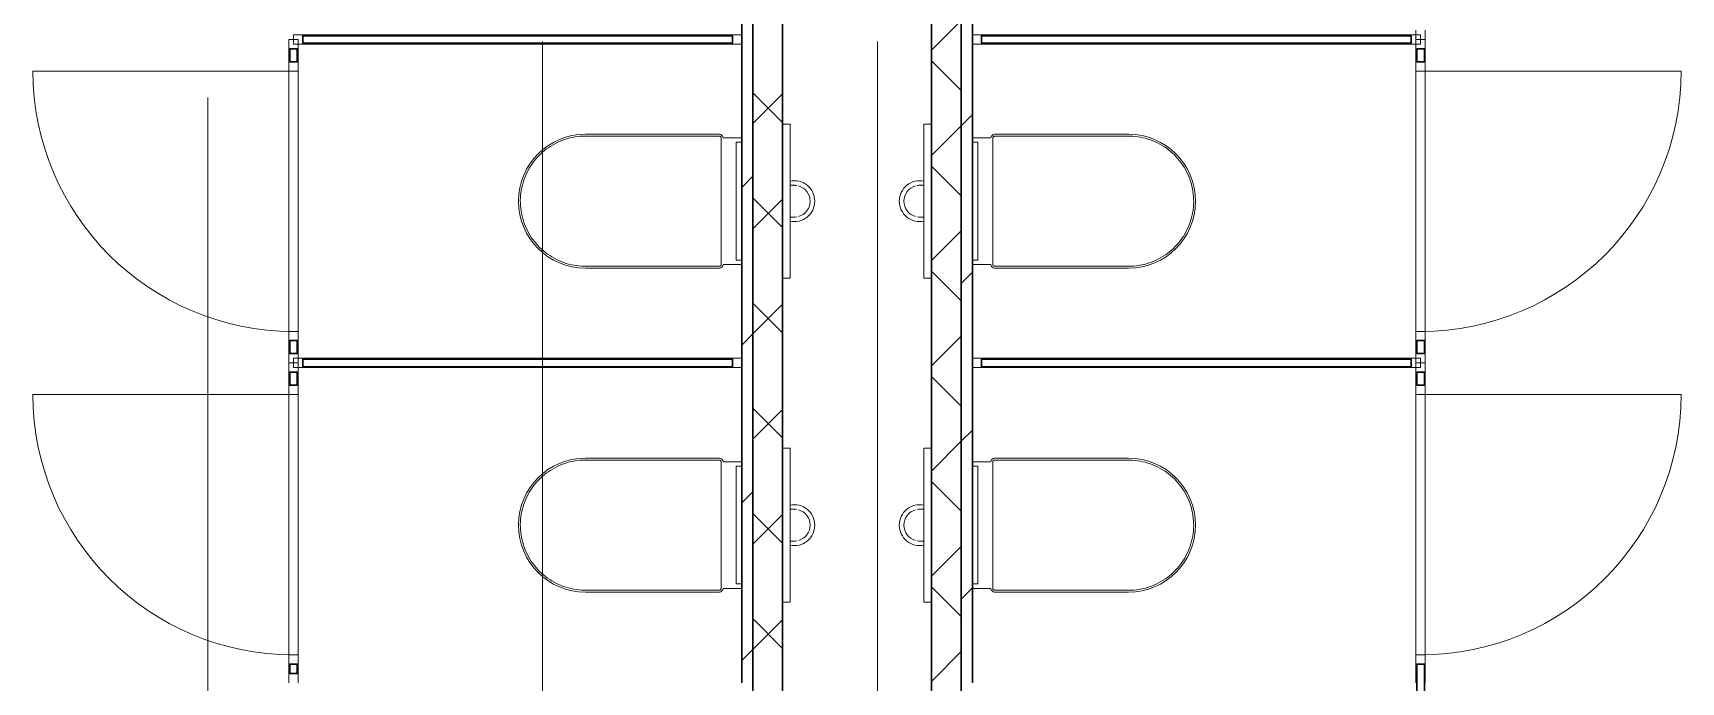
# Model space of a CAD drawing. Header units: millimetres. Extents: x -586848 to 520591, y -385801 to 675781.
# Drawn here: x 148203 to 152633, y 624848 to 626594 of the extents above; entities that cross this region are included whole.
import ezdxf

# ---------------------------------------------------------------- set-up
doc = ezdxf.new("R2010")
doc.units = ezdxf.units.MM
doc.linetypes.add('ADSK_Линия сетки', pattern=[25, 20, -2.5, 0, -2.5])
for name, color, linetype, lineweight in [('Витраж', 7, 'Continuous', 9), ('Двери', 252, 'Continuous', 9), ('Оси', 252, 'Continuous', 9), ('Сантехника', 252, 'Continuous', 9), ('Стены наружные', 7, 'Continuous', 18), ('Стены разрез', 7, 'Continuous', 30)]:
    doc.layers.add(name, color=color, linetype=linetype, lineweight=lineweight)

# ---------------------------------------------------------------- blocks, each defined once
blk = doc.blocks.new('2 этаж')
at = {"layer": 'Витраж', "color": 251, "lineweight": 18, "true_color": 0x636466}
for p, q in [((152723.5, -6109.3), (152723.5, -6134.3)), ((152748.5, -6134.3), (152748.5, -6109.3)), ((150911, -6121.8), (150886, -6121.8)), ((150886, -6121.8), (150886, -6146.8)), ((150886, -6146.8), (150911, -6146.8)), ((150911, -6146.8), (150911, -6121.8)), ((151556, -6121.8), (151531, -6121.8)), ((151531, -6121.8), (151531, -6146.8)), ((151531, -6146.8), (151556, -6146.8)), ((151556, -6146.8), (151556, -6121.8)), ((152723.5, -6134.3), (152748.5, -6134.3)), ((149718.5, -6979.3), (149693.5, -6979.3)), ((149693.5, -6979.3), (149693.5, -7004.3)), ((149718.5, -7004.3), (149718.5, -6979.3)), ((150911, -6991.8), (150886, -6991.8)), ((150886, -6991.8), (150886, -7016.8)), ((150911, -7016.8), (150911, -6991.8)), ((151556, -6991.8), (151531, -6991.8)), ((151531, -6991.8), (151531, -7016.8)), ((151556, -7016.8), (151556, -6991.8)), ((152748.5, -6979.3), (152723.5, -6979.3)), ((152723.5, -6979.3), (152723.5, -7004.3)), ((152748.5, -7004.3), (152748.5, -6979.3)), ((149693.5, -7004.3), (149718.5, -7004.3)), ((150886, -7016.8), (150911, -7016.8)), ((151531, -7016.8), (151556, -7016.8)), ((152723.5, -7004.3), (152748.5, -7004.3)), ((149718.5, -7839.3), (149693.5, -7839.3)), ((149693.5, -7839.3), (149693.5, -7864.3)), ((149718.5, -7864.3), (149718.5, -7839.3))]:
    blk.add_line(p, q, dxfattribs=at)
at = {"layer": 'Витраж', "color": 251, "lineweight": 18, "true_color": 0x636466, "extrusion": (0, 0, -1)}
for p, q in [((149718.5, -6134.3), (149693.5, -6134.3)), ((149693.5, -6134.3), (149693.5, -6159.3)), ((149731, -6121.8), (149706, -6121.8)), ((149706, -6121.8), (149706, -6146.8)), ((149706, -6146.8), (149731, -6146.8)), ((149718.5, -6159.3), (149718.5, -6134.3)), ((149731, -6146.8), (149731, -6121.8)), ((152736, -6121.8), (152711, -6121.8)), ((152711, -6121.8), (152711, -6146.8)), ((152711, -6146.8), (152736, -6146.8)), ((152748.5, -6134.3), (152723.5, -6134.3)), ((152723.5, -6134.3), (152723.5, -6159.3)), ((152736, -6146.8), (152736, -6121.8)), ((152748.5, -6159.3), (152748.5, -6134.3)), ((149693.5, -6159.3), (149718.5, -6159.3)), ((149718.5, -6194.3), (149693.5, -6194.3)), ((149693.5, -6194.3), (149693.5, -6219.3)), ((149718.5, -6219.3), (149718.5, -6194.3)), ((152723.5, -6159.3), (152748.5, -6159.3)), ((152748.5, -6194.3), (152723.5, -6194.3)), ((152723.5, -6194.3), (152723.5, -6219.3)), ((152748.5, -6219.3), (152748.5, -6194.3)), ((149693.5, -6219.3), (149718.5, -6219.3)), ((152723.5, -6219.3), (152748.5, -6219.3)), ((149718.5, -6919.3), (149693.5, -6919.3)), ((149693.5, -6919.3), (149693.5, -6944.3)), ((149693.5, -6944.3), (149718.5, -6944.3)), ((149718.5, -6944.3), (149718.5, -6919.3)), ((152748.5, -6919.3), (152723.5, -6919.3)), ((152723.5, -6919.3), (152723.5, -6944.3)), ((152723.5, -6944.3), (152748.5, -6944.3)), ((152748.5, -6944.3), (152748.5, -6919.3)), ((149731, -6991.8), (149706, -6991.8)), ((149706, -6991.8), (149706, -7016.8)), ((149731, -7016.8), (149731, -6991.8)), ((152736, -6991.8), (152711, -6991.8)), ((152711, -6991.8), (152711, -7016.8)), ((152736, -7016.8), (152736, -6991.8)), ((149718.5, -7004.3), (149693.5, -7004.3)), ((149693.5, -7004.3), (149693.5, -7029.3)), ((149693.5, -7029.3), (149718.5, -7029.3)), ((149706, -7016.8), (149731, -7016.8)), ((149718.5, -7029.3), (149718.5, -7004.3)), ((152711, -7016.8), (152736, -7016.8)), ((152748.5, -7004.3), (152723.5, -7004.3)), ((152723.5, -7004.3), (152723.5, -7029.3)), ((152723.5, -7029.3), (152748.5, -7029.3)), ((152748.5, -7029.3), (152748.5, -7004.3)), ((149718.5, -7064.3), (149693.5, -7064.3)), ((149693.5, -7064.3), (149693.5, -7089.3)), ((149718.5, -7089.3), (149718.5, -7064.3)), ((152748.5, -7064.3), (152723.5, -7064.3)), ((152723.5, -7064.3), (152723.5, -7089.3)), ((152748.5, -7089.3), (152748.5, -7064.3)), ((149693.5, -7089.3), (149718.5, -7089.3)), ((152723.5, -7089.3), (152748.5, -7089.3)), ((149718.5, -7789.3), (149693.5, -7789.3)), ((149693.5, -7789.3), (149693.5, -7814.3)), ((149718.5, -7814.3), (149718.5, -7789.3)), ((152748.5, -7789.3), (152723.5, -7789.3)), ((152723.5, -7789.3), (152723.5, -7814.3)), ((152748.5, -7814.3), (152748.5, -7789.3)), ((149693.5, -7814.3), (149718.5, -7814.3)), ((152723.5, -7814.3), (152748.5, -7814.3))]:
    blk.add_line(p, q, dxfattribs=at)
at = {"layer": 'Витраж', "color": 251, "true_color": 0x636466}
for p, q in [((149731, -6121.8), (150886, -6121.8)), ((149731, -6146.8), (150886, -6146.8)), ((152711, -6121.8), (151556, -6121.8)), ((152711, -6146.8), (151556, -6146.8)), ((149693.5, -6159.3), (149693.5, -6194.3)), ((149718.5, -6159.3), (149718.5, -6194.3)), ((152723.5, -6159.3), (152723.5, -6194.3)), ((152748.5, -6159.3), (152748.5, -6194.3)), ((149693.5, -6219.3), (149693.5, -6919.3)), ((149718.5, -6219.3), (149718.5, -6919.3)), ((152723.5, -6219.3), (152723.5, -6919.3)), ((152748.5, -6219.3), (152748.5, -6919.3)), ((149693.5, -6944.3), (149693.5, -6979.3)), ((149718.5, -6944.3), (149718.5, -6979.3)), ((152723.5, -6944.3), (152723.5, -6979.3)), ((152748.5, -6944.3), (152748.5, -6979.3)), ((149731, -6991.8), (150886, -6991.8)), ((152711, -6991.8), (151556, -6991.8)), ((149693.5, -7029.3), (149693.5, -7064.3)), ((149718.5, -7029.3), (149718.5, -7064.3)), ((149731, -7016.8), (150886, -7016.8)), ((152711, -7016.8), (151556, -7016.8)), ((152723.5, -7029.3), (152723.5, -7064.3)), ((152748.5, -7029.3), (152748.5, -7064.3)), ((149693.5, -7089.3), (149693.5, -7789.3)), ((149718.5, -7089.3), (149718.5, -7789.3)), ((152723.5, -7089.3), (152723.5, -7789.3)), ((152748.5, -7089.3), (152748.5, -7789.3)), ((149693.5, -7814.3), (149693.5, -7839.3)), ((149718.5, -7814.3), (149718.5, -7839.3)), ((152723.5, -7814.3), (152723.5, -7864.3)), ((152748.5, -7814.3), (152748.5, -7864.3))]:
    blk.add_line(p, q, dxfattribs=at)
at = {"layer": 'Двери', "color": 251, "true_color": 0x636466}
for p, q in [((149693.5, -6219.3), (149006, -6219.3)), ((152748.5, -6219.3), (153436, -6219.3)), ((149693.5, -7089.3), (149006, -7089.3)), ((152748.5, -7089.3), (153436, -7089.3))]:
    blk.add_line(p, q, dxfattribs=at)
for centre, start, end in [((149706, -6219.3), 180, 270), ((152736, -6219.3), 270, 0), ((149706, -7089.3), 180, 270), ((152736, -7089.3), 270, 0)]:
    blk.add_arc(centre, 700, start, end, dxfattribs=at)
at = {"layer": 'Оси', "color": 251, "linetype": 'ADSK_Линия сетки', "ltscale": 100, "true_color": 0x636466}
for p, q in [((149476, 33711.4), (149476, -32265.4)), ((150376, -1139.3), (150376, -30995.4)), ((151276, -1139.3), (151276, -30995.4))]:
    blk.add_line(p, q, dxfattribs=at)
at = {"layer": 'Сантехника', "color": 251, "lineweight": 9, "true_color": 0x636466}
for p, q in [((151041, -6362.5), (151021, -6362.5)), ((151041, -6387.5), (151041, -6362.5)), ((151421, -6362.5), (151401, -6362.5)), ((151401, -6362.5), (151401, -6387.5)), ((151041, -6387.5), (151041, -6751)), ((151401, -6751), (151401, -6387.5)), ((151021, -6776), (151041, -6776)), ((151041, -6776), (151041, -6751)), ((151401, -6751), (151401, -6776)), ((151401, -6776), (151421, -6776)), ((151041, -7233.8), (151021, -7233.8)), ((151041, -7258.8), (151041, -7233.8)), ((151041, -7258.8), (151041, -7622.3)), ((151421, -7233.8), (151401, -7233.8)), ((151401, -7233.8), (151401, -7258.8)), ((151401, -7622.3), (151401, -7258.8)), ((151021, -7647.3), (151041, -7647.3)), ((151041, -7647.3), (151041, -7622.3)), ((151401, -7622.3), (151401, -7647.3)), ((151401, -7647.3), (151421, -7647.3))]:
    blk.add_line(p, q, dxfattribs=at)
at = {"layer": 'Сантехника', "color": 251, "true_color": 0x636466}
for p, q in [((150851, -6389.3), (150491, -6389.3)), ((150851, -6394.3), (150491, -6394.3)), ((150856, -6739.3), (150856, -6399.3)), ((150911, -6399.3), (150861, -6399.3)), ((150896, -6727.5), (150896, -6411)), ((150896, -6411), (150911, -6411)), ((151581, -6399.3), (151531, -6399.3)), ((151531, -6411), (151546, -6411)), ((151546, -6411), (151546, -6727.5)), ((151586, -6399.3), (151586, -6739.3)), ((151951, -6389.3), (151591, -6389.3)), ((151951, -6394.3), (151591, -6394.3)), ((150911, -6727.5), (150896, -6727.5)), ((151546, -6727.5), (151531, -6727.5)), ((150491, -6744.3), (150851, -6744.3)), ((150491, -6749.3), (150851, -6749.3)), ((150861, -6739.3), (150911, -6739.3)), ((151531, -6739.3), (151581, -6739.3)), ((151591, -6744.3), (151951, -6744.3)), ((151591, -6749.3), (151951, -6749.3)), ((150851, -7260.5), (150491, -7260.5)), ((151951, -7260.5), (151591, -7260.5)), ((150851, -7265.5), (150491, -7265.5)), ((150856, -7610.5), (150856, -7270.5)), ((150911, -7270.5), (150861, -7270.5)), ((150896, -7598.7), (150896, -7282.3)), ((150896, -7282.3), (150911, -7282.3)), ((151581, -7270.5), (151531, -7270.5)), ((151531, -7282.3), (151546, -7282.3)), ((151546, -7282.3), (151546, -7598.7)), ((151586, -7270.5), (151586, -7610.5)), ((151951, -7265.5), (151591, -7265.5)), ((150491, -7615.5), (150851, -7615.5)), ((150861, -7610.5), (150911, -7610.5)), ((150911, -7598.7), (150896, -7598.7)), ((151546, -7598.7), (151531, -7598.7)), ((151531, -7610.5), (151581, -7610.5)), ((151591, -7615.5), (151951, -7615.5)), ((150491, -7620.5), (150851, -7620.5)), ((151591, -7620.5), (151951, -7620.5))]:
    blk.add_line(p, q, dxfattribs=at)
at = {"layer": 'Сантехника', "color": 251, "true_color": 0x636466, "flags": 128}
for points in [[(150491, -6394.3), (150484, -6394.4), (150477, -6394.8), (150470.1, -6395.5), (150463.1, -6396.5), (150456.2, -6397.7), (150449.4, -6399.3), (150442.6, -6401.1), (150436, -6403.1), (150429.4, -6405.5), (150422.9, -6408.1), (150416.5, -6410.9), (150410.2, -6414), (150404.1, -6417.4), (150398, -6421), (150392.2, -6424.8), (150386.5, -6428.9), (150381, -6433.2), (150375.6, -6437.7), (150370.4, -6442.4), (150365.5, -6447.3), (150360.7, -6452.4), (150356.1, -6457.8), (150351.8, -6463.2), (150347.6, -6468.9), (150343.7, -6474.7), (150340.1, -6480.7), (150336.7, -6486.8), (150333.5, -6493), (150330.6, -6499.4), (150327.9, -6505.8), (150325.5, -6512.4), (150323.4, -6519.1), (150321.5, -6525.8), (150319.9, -6532.6), (150318.6, -6539.5), (150317.5, -6546.4), (150316.7, -6553.4), (150316.2, -6560.4), (150316, -6567.4), (150316.1, -6574.4), (150316.4, -6581.4), (150317, -6588.3), (150318, -6595.3), (150319.1, -6602.2), (150320.6, -6609), (150322.3, -6615.8), (150324.3, -6622.5), (150326.6, -6629.1), (150329.1, -6635.7), (150331.9, -6642.1), (150334.9, -6648.4), (150338.2, -6654.6), (150341.7, -6660.6), (150345.5, -6666.5), (150349.5, -6672.2), (150353.8, -6677.8), (150358.2, -6683.2), (150362.9, -6688.4), (150367.7, -6693.5), (150372.8, -6698.3), (150378.1, -6702.9), (150383.5, -6707.3), (150389.1, -6711.5), (150394.9, -6715.5), (150400.8, -6719.2), (150406.9, -6722.7), (150413.1, -6725.9), (150419.4, -6728.9), (150425.8, -6731.7), (150432.4, -6734.1), (150439, -6736.4), (150445.7, -6738.3), (150452.5, -6740), (150459.4, -6741.4), (150466.3, -6742.5), (150473.3, -6743.4), (150480.2, -6743.9), (150487.2, -6744.2), (150491, -6744.3)], [(150856, -6399.3), (150856, -6399.1), (150856, -6398.9), (150856, -6398.7), (150855.9, -6398.5), (150855.9, -6398.3), (150855.9, -6398.1), (150855.8, -6397.9), (150855.8, -6397.7), (150855.7, -6397.5), (150855.6, -6397.3), (150855.5, -6397.1), (150855.4, -6396.9), (150855.3, -6396.8), (150855.2, -6396.6), (150855.1, -6396.4), (150855, -6396.3), (150854.9, -6396.1), (150854.8, -6396), (150854.6, -6395.8), (150854.5, -6395.7), (150854.3, -6395.5), (150854.2, -6395.4), (150854, -6395.3), (150853.9, -6395.2), (150853.7, -6395), (150853.5, -6394.9), (150853.4, -6394.8), (150853.2, -6394.8), (150853, -6394.7), (150852.8, -6394.6), (150852.6, -6394.5), (150852.4, -6394.5), (150852.2, -6394.4), (150852.1, -6394.4), (150851.9, -6394.3), (150851.7, -6394.3), (150851.5, -6394.3), (150851.3, -6394.3), (150851.1, -6394.3), (150851, -6394.3)], [(151591, -6394.3), (151590.8, -6394.3), (151590.6, -6394.3), (151590.4, -6394.3), (151590.2, -6394.3), (151590, -6394.4), (151589.8, -6394.4), (151589.6, -6394.4), (151589.4, -6394.5), (151589.2, -6394.6), (151589.1, -6394.6), (151588.9, -6394.7), (151588.7, -6394.8), (151588.5, -6394.9), (151588.4, -6395), (151588.2, -6395.1), (151588, -6395.2), (151587.9, -6395.4), (151587.7, -6395.5), (151587.6, -6395.6), (151587.4, -6395.8), (151587.3, -6395.9), (151587.2, -6396.1), (151587, -6396.2), (151586.9, -6396.4), (151586.8, -6396.6), (151586.7, -6396.7), (151586.6, -6396.9), (151586.5, -6397.1), (151586.4, -6397.3), (151586.3, -6397.4), (151586.3, -6397.6), (151586.2, -6397.8), (151586.2, -6398), (151586.1, -6398.2), (151586.1, -6398.4), (151586, -6398.6), (151586, -6398.8), (151586, -6399), (151586, -6399.2), (151586, -6399.3)], [(151951, -6744.3), (151958, -6744.1), (151965, -6743.7), (151972, -6743), (151978.9, -6742), (151985.8, -6740.8), (151992.6, -6739.2), (151999.4, -6737.4), (152006.1, -6735.4), (152012.7, -6733), (152019.2, -6730.4), (152025.5, -6727.6), (152031.8, -6724.5), (152038, -6721.1), (152044, -6717.5), (152049.8, -6713.7), (152055.5, -6709.6), (152061, -6705.3), (152066.4, -6700.8), (152071.6, -6696.1), (152076.5, -6691.2), (152081.3, -6686.1), (152085.9, -6680.8), (152090.2, -6675.3), (152094.4, -6669.6), (152098.3, -6663.8), (152101.9, -6657.8), (152105.3, -6651.7), (152108.5, -6645.5), (152111.4, -6639.1), (152114.1, -6632.7), (152116.5, -6626.1), (152118.7, -6619.4), (152120.5, -6612.7), (152122.1, -6605.9), (152123.5, -6599), (152124.5, -6592.1), (152125.3, -6585.1), (152125.8, -6578.1), (152126, -6571.1), (152125.9, -6564.1), (152125.6, -6557.2), (152125, -6550.2), (152124.1, -6543.2), (152122.9, -6536.3), (152121.4, -6529.5), (152119.7, -6522.7), (152117.7, -6516), (152115.4, -6509.4), (152112.9, -6502.8), (152110.1, -6496.4), (152107.1, -6490.1), (152103.8, -6483.9), (152100.3, -6477.9), (152096.5, -6472), (152092.5, -6466.3), (152088.3, -6460.7), (152083.8, -6455.3), (152079.1, -6450.1), (152074.3, -6445), (152069.2, -6440.2), (152064, -6435.6), (152058.5, -6431.2), (152052.9, -6427), (152047.1, -6423), (152041.2, -6419.3), (152035.2, -6415.8), (152028.9, -6412.6), (152022.6, -6409.6), (152016.2, -6406.8), (152009.6, -6404.4), (152003, -6402.2), (151996.3, -6400.2), (151989.5, -6398.5), (151982.6, -6397.1), (151975.7, -6396), (151968.8, -6395.2), (151961.8, -6394.6), (151954.8, -6394.3), (151951, -6394.3)], [(150851, -6744.3), (150851.2, -6744.2), (150851.4, -6744.2), (150851.6, -6744.2), (150851.8, -6744.2), (150852, -6744.2), (150852.2, -6744.1), (150852.4, -6744.1), (150852.6, -6744), (150852.8, -6743.9), (150853, -6743.9), (150853.1, -6743.8), (150853.3, -6743.7), (150853.5, -6743.6), (150853.7, -6743.5), (150853.8, -6743.4), (150854, -6743.3), (150854.2, -6743.1), (150854.3, -6743), (150854.5, -6742.9), (150854.6, -6742.7), (150854.7, -6742.6), (150854.9, -6742.4), (150855, -6742.3), (150855.1, -6742.1), (150855.2, -6742), (150855.3, -6741.8), (150855.4, -6741.6), (150855.5, -6741.4), (150855.6, -6741.2), (150855.7, -6741.1), (150855.7, -6740.9), (150855.8, -6740.7), (150855.8, -6740.5), (150855.9, -6740.3), (150855.9, -6740.1), (150856, -6739.9), (150856, -6739.7), (150856, -6739.5), (150856, -6739.3), (150856, -6739.3)], [(151586, -6739.3), (151586, -6739.5), (151586, -6739.7), (151586, -6739.9), (151586.1, -6740), (151586.1, -6740.2), (151586.1, -6740.4), (151586.2, -6740.6), (151586.3, -6740.8), (151586.3, -6741), (151586.4, -6741.2), (151586.5, -6741.4), (151586.6, -6741.6), (151586.7, -6741.7), (151586.8, -6741.9), (151586.9, -6742.1), (151587, -6742.2), (151587.1, -6742.4), (151587.2, -6742.6), (151587.4, -6742.7), (151587.5, -6742.8), (151587.7, -6743), (151587.8, -6743.1), (151588, -6743.2), (151588.1, -6743.3), (151588.3, -6743.5), (151588.5, -6743.6), (151588.6, -6743.7), (151588.8, -6743.8), (151589, -6743.8), (151589.2, -6743.9), (151589.4, -6744), (151589.6, -6744), (151589.8, -6744.1), (151590, -6744.1), (151590.2, -6744.2), (151590.4, -6744.2), (151590.6, -6744.2), (151590.8, -6744.2), (151591, -6744.3), (151591, -6744.3)], [(150491, -7265.5), (150484, -7265.6), (150477, -7266.1), (150470.1, -7266.8), (150463.1, -7267.7), (150456.2, -7269), (150449.4, -7270.5), (150442.6, -7272.3), (150436, -7274.4), (150429.4, -7276.7), (150422.9, -7279.3), (150416.5, -7282.2), (150410.2, -7285.3), (150404.1, -7288.6), (150398, -7292.2), (150392.2, -7296.1), (150386.5, -7300.1), (150381, -7304.4), (150375.6, -7308.9), (150370.4, -7313.7), (150365.5, -7318.6), (150360.7, -7323.7), (150356.1, -7329), (150351.8, -7334.5), (150347.6, -7340.1), (150343.7, -7346), (150340.1, -7351.9), (150336.7, -7358), (150333.5, -7364.3), (150330.6, -7370.6), (150327.9, -7377.1), (150325.5, -7383.7), (150323.4, -7390.3), (150321.5, -7397.1), (150319.9, -7403.9), (150318.6, -7410.8), (150317.5, -7417.7), (150316.7, -7424.6), (150316.2, -7431.6), (150316, -7438.6), (150316.1, -7445.6), (150316.4, -7452.6), (150317, -7459.6), (150318, -7466.5), (150319.1, -7473.4), (150320.6, -7480.3), (150322.3, -7487), (150324.3, -7493.8), (150326.6, -7500.4), (150329.1, -7506.9), (150331.9, -7513.3), (150334.9, -7519.6), (150338.2, -7525.8), (150341.7, -7531.9), (150345.5, -7537.8), (150349.5, -7543.5), (150353.8, -7549.1), (150358.2, -7554.5), (150362.9, -7559.7), (150367.7, -7564.7), (150372.8, -7569.5), (150378.1, -7574.2), (150383.5, -7578.6), (150389.1, -7582.8), (150394.9, -7586.7), (150400.8, -7590.5), (150406.9, -7593.9), (150413.1, -7597.2), (150419.4, -7600.2), (150425.8, -7602.9), (150432.4, -7605.4), (150439, -7607.6), (150445.7, -7609.5), (150452.5, -7611.2), (150459.4, -7612.6), (150466.3, -7613.8), (150473.3, -7614.6), (150480.2, -7615.2), (150487.2, -7615.5), (150491, -7615.5)], [(150856, -7270.5), (150856, -7270.3), (150856, -7270.1), (150856, -7269.9), (150855.9, -7269.7), (150855.9, -7269.5), (150855.9, -7269.3), (150855.8, -7269.1), (150855.8, -7268.9), (150855.7, -7268.7), (150855.6, -7268.6), (150855.5, -7268.4), (150855.4, -7268.2), (150855.3, -7268), (150855.2, -7267.8), (150855.1, -7267.7), (150855, -7267.5), (150854.9, -7267.4), (150854.8, -7267.2), (150854.6, -7267.1), (150854.5, -7266.9), (150854.3, -7266.8), (150854.2, -7266.6), (150854, -7266.5), (150853.9, -7266.4), (150853.7, -7266.3), (150853.5, -7266.2), (150853.4, -7266.1), (150853.2, -7266), (150853, -7265.9), (150852.8, -7265.8), (150852.6, -7265.8), (150852.4, -7265.7), (150852.2, -7265.7), (150852.1, -7265.6), (150851.9, -7265.6), (150851.7, -7265.5), (150851.5, -7265.5), (150851.3, -7265.5), (150851.1, -7265.5), (150851, -7265.5)], [(151591, -7265.5), (151590.8, -7265.5), (151590.6, -7265.5), (151590.4, -7265.5), (151590.2, -7265.6), (151590, -7265.6), (151589.8, -7265.6), (151589.6, -7265.7), (151589.4, -7265.8), (151589.2, -7265.8), (151589.1, -7265.9), (151588.9, -7266), (151588.7, -7266.1), (151588.5, -7266.2), (151588.4, -7266.3), (151588.2, -7266.4), (151588, -7266.5), (151587.9, -7266.6), (151587.7, -7266.7), (151587.6, -7266.9), (151587.4, -7267), (151587.3, -7267.2), (151587.2, -7267.3), (151587, -7267.5), (151586.9, -7267.6), (151586.8, -7267.8), (151586.7, -7268), (151586.6, -7268.1), (151586.5, -7268.3), (151586.4, -7268.5), (151586.3, -7268.7), (151586.3, -7268.9), (151586.2, -7269.1), (151586.2, -7269.3), (151586.1, -7269.5), (151586.1, -7269.7), (151586, -7269.9), (151586, -7270), (151586, -7270.2), (151586, -7270.4), (151586, -7270.5)], [(151951, -7615.5), (151958, -7615.4), (151965, -7614.9), (151972, -7614.2), (151978.9, -7613.3), (151985.8, -7612), (151992.6, -7610.5), (151999.4, -7608.7), (152006.1, -7606.6), (152012.7, -7604.3), (152019.2, -7601.7), (152025.5, -7598.8), (152031.8, -7595.7), (152038, -7592.4), (152044, -7588.8), (152049.8, -7584.9), (152055.5, -7580.9), (152061, -7576.6), (152066.4, -7572.1), (152071.6, -7567.3), (152076.5, -7562.4), (152081.3, -7557.3), (152085.9, -7552), (152090.2, -7546.5), (152094.4, -7540.9), (152098.3, -7535.1), (152101.9, -7529.1), (152105.3, -7523), (152108.5, -7516.7), (152111.4, -7510.4), (152114.1, -7503.9), (152116.5, -7497.3), (152118.7, -7490.7), (152120.5, -7483.9), (152122.1, -7477.1), (152123.5, -7470.2), (152124.5, -7463.3), (152125.3, -7456.4), (152125.8, -7449.4), (152126, -7442.4), (152125.9, -7435.4), (152125.6, -7428.4), (152125, -7421.4), (152124.1, -7414.5), (152122.9, -7407.6), (152121.4, -7400.7), (152119.7, -7394), (152117.7, -7387.3), (152115.4, -7380.6), (152112.9, -7374.1), (152110.1, -7367.7), (152107.1, -7361.4), (152103.8, -7355.2), (152100.3, -7349.2), (152096.5, -7343.3), (152092.5, -7337.5), (152088.3, -7331.9), (152083.8, -7326.5), (152079.1, -7321.3), (152074.3, -7316.3), (152069.2, -7311.5), (152064, -7306.8), (152058.5, -7302.4), (152052.9, -7298.2), (152047.1, -7294.3), (152041.2, -7290.5), (152035.2, -7287.1), (152028.9, -7283.8), (152022.6, -7280.8), (152016.2, -7278.1), (152009.6, -7275.6), (152003, -7273.4), (151996.3, -7271.5), (151989.5, -7269.8), (151982.6, -7268.4), (151975.7, -7267.3), (151968.8, -7266.4), (151961.8, -7265.8), (151954.8, -7265.5), (151951, -7265.5)], [(150851, -7615.5), (150851.2, -7615.5), (150851.4, -7615.5), (150851.6, -7615.5), (150851.8, -7615.4), (150852, -7615.4), (150852.2, -7615.4), (150852.4, -7615.3), (150852.6, -7615.2), (150852.8, -7615.2), (150853, -7615.1), (150853.1, -7615), (150853.3, -7614.9), (150853.5, -7614.8), (150853.7, -7614.7), (150853.8, -7614.6), (150854, -7614.5), (150854.2, -7614.4), (150854.3, -7614.3), (150854.5, -7614.1), (150854.6, -7614), (150854.7, -7613.8), (150854.9, -7613.7), (150855, -7613.5), (150855.1, -7613.4), (150855.2, -7613.2), (150855.3, -7613), (150855.4, -7612.9), (150855.5, -7612.7), (150855.6, -7612.5), (150855.7, -7612.3), (150855.7, -7612.1), (150855.8, -7611.9), (150855.8, -7611.7), (150855.9, -7611.5), (150855.9, -7611.4), (150856, -7611.2), (150856, -7611), (150856, -7610.8), (150856, -7610.6), (150856, -7610.5)], [(151586, -7610.5), (151586, -7610.7), (151586, -7610.9), (151586, -7611.1), (151586.1, -7611.3), (151586.1, -7611.5), (151586.1, -7611.7), (151586.2, -7611.9), (151586.3, -7612.1), (151586.3, -7612.3), (151586.4, -7612.5), (151586.5, -7612.6), (151586.6, -7612.8), (151586.7, -7613), (151586.8, -7613.2), (151586.9, -7613.3), (151587, -7613.5), (151587.1, -7613.6), (151587.2, -7613.8), (151587.4, -7613.9), (151587.5, -7614.1), (151587.7, -7614.2), (151587.8, -7614.4), (151588, -7614.5), (151588.1, -7614.6), (151588.3, -7614.7), (151588.5, -7614.8), (151588.6, -7614.9), (151588.8, -7615), (151589, -7615.1), (151589.2, -7615.2), (151589.4, -7615.2), (151589.6, -7615.3), (151589.8, -7615.3), (151590, -7615.4), (151590.2, -7615.4), (151590.4, -7615.5), (151590.6, -7615.5), (151590.8, -7615.5), (151591, -7615.5), (151591, -7615.5)]]:
    blk.add_lwpolyline(points, dxfattribs=at)
at = {"layer": 'Сантехника', "color": 251, "lineweight": 9, "true_color": 0x636466, "flags": 128}
for points in [[(151052.5, -6526.6), (151052.4, -6526.6), (151052.3, -6526.6), (151052.1, -6526.6), (151051.9, -6526.6), (151051.6, -6526.6), (151051.2, -6526.6), (151050.7, -6526.6), (151050.2, -6526.6), (151049.6, -6526.6), (151048.9, -6526.6), (151048.2, -6526.6), (151047.4, -6526.6), (151046.5, -6526.6), (151045.6, -6526.6), (151044.6, -6526.6), (151043.5, -6526.6), (151042.4, -6526.6), (151041.3, -6526.6)], [(151399.9, -6526.6), (151398.8, -6526.6), (151397.7, -6526.6), (151396.7, -6526.6), (151395.8, -6526.6), (151394.9, -6526.6), (151394.1, -6526.6), (151393.3, -6526.6), (151392.6, -6526.6), (151392, -6526.6), (151391.4, -6526.6), (151391, -6526.6), (151390.6, -6526.6), (151390.2, -6526.6), (151389.9, -6526.6), (151389.7, -6526.6), (151389.6, -6526.6), (151389.6, -6526.6), (151389.6, -6526.6)], [(151042.1, -6612), (151043.3, -6612), (151044.3, -6612), (151045.3, -6612), (151046.3, -6612), (151047.1, -6612), (151048, -6612), (151048.7, -6612), (151049.4, -6612), (151050, -6612), (151050.6, -6612), (151051, -6612), (151051.5, -6612), (151051.8, -6612), (151052.1, -6612), (151052.3, -6612), (151052.4, -6612), (151052.5, -6612), (151052.5, -6612)], [(151389.6, -6612), (151389.6, -6612), (151389.7, -6612), (151389.9, -6612), (151390.1, -6612), (151390.5, -6612), (151390.8, -6612), (151391.3, -6612), (151391.8, -6612), (151392.4, -6612), (151393.1, -6612), (151393.8, -6612), (151394.6, -6612), (151395.5, -6612), (151396.4, -6612), (151397.4, -6612), (151398.5, -6612), (151399.6, -6612), (151400.7, -6612)], [(151052.5, -7397.8), (151052.4, -7397.8), (151052.3, -7397.8), (151052.1, -7397.8), (151051.9, -7397.8), (151051.6, -7397.8), (151051.2, -7397.8), (151050.7, -7397.8), (151050.2, -7397.8), (151049.6, -7397.8), (151048.9, -7397.8), (151048.2, -7397.8), (151047.4, -7397.8), (151046.5, -7397.8), (151045.6, -7397.8), (151044.6, -7397.8), (151043.5, -7397.8), (151042.4, -7397.8), (151041.3, -7397.8)], [(151399.9, -7397.8), (151398.8, -7397.8), (151397.7, -7397.8), (151396.7, -7397.8), (151395.8, -7397.8), (151394.9, -7397.8), (151394.1, -7397.8), (151393.3, -7397.8), (151392.6, -7397.8), (151392, -7397.8), (151391.4, -7397.8), (151391, -7397.8), (151390.6, -7397.8), (151390.2, -7397.8), (151389.9, -7397.8), (151389.7, -7397.8), (151389.6, -7397.8), (151389.6, -7397.8), (151389.6, -7397.8)], [(151042.1, -7483.2), (151043.3, -7483.2), (151044.3, -7483.2), (151045.3, -7483.2), (151046.3, -7483.2), (151047.1, -7483.2), (151048, -7483.2), (151048.7, -7483.2), (151049.4, -7483.2), (151050, -7483.2), (151050.6, -7483.2), (151051, -7483.2), (151051.5, -7483.2), (151051.8, -7483.2), (151052.1, -7483.2), (151052.3, -7483.2), (151052.4, -7483.2), (151052.5, -7483.2), (151052.5, -7483.2)], [(151389.6, -7483.2), (151389.6, -7483.2), (151389.7, -7483.2), (151389.9, -7483.2), (151390.1, -7483.2), (151390.5, -7483.2), (151390.8, -7483.2), (151391.3, -7483.2), (151391.8, -7483.2), (151392.4, -7483.2), (151393.1, -7483.2), (151393.8, -7483.2), (151394.6, -7483.2), (151395.5, -7483.2), (151396.4, -7483.2), (151397.4, -7483.2), (151398.5, -7483.2), (151399.6, -7483.2), (151400.7, -7483.2)]]:
    blk.add_lwpolyline(points, dxfattribs=at)
at = {"layer": 'Сантехника', "color": 251, "true_color": 0x636466}
for centre, radius, start, end in [((150491, -6569.3), 180, 90, 270), ((150491, -6569.3), 175, 90, 90.9078), ((150491, -6569.3), 175, 90, 90.9078), ((150851, -6399.3), 10, 0, 90), ((150851, -6399.3), 5, 60, 90), ((150851, -6399.3), 5, 60, 90), ((150851, -6399.3), 5, 60, 75), ((150851, -6399.3), 5, 0, 30), ((150851, -6399.3), 5, 0, 30), ((150851, -6399.3), 5, 0, 30), ((151591, -6399.3), 10, 90, 180), ((151591, -6399.3), 5, 150, 180), ((151591, -6399.3), 5, 150, 180), ((151591, -6399.3), 5, 150, 180), ((151591, -6399.3), 5, 90, 120), ((151591, -6399.3), 5, 90, 120), ((151591, -6399.3), 5, 105, 120), ((151951, -6569.3), 180, 270, 90), ((151951, -6569.3), 175, 89.0922, 90), ((151951, -6569.3), 175, 89.0922, 90), ((150491, -6569.3), 175, 269.0922, 270), ((150491, -6569.3), 175, 269.0922, 270), ((150851, -6739.3), 10, 270, 0), ((150851, -6739.3), 5, 270, 300), ((150851, -6739.3), 5, 270, 300), ((150851, -6739.3), 5, 285, 300), ((150851, -6739.3), 5, 330, 0), ((150851, -6739.3), 5, 330, 0), ((150851, -6739.3), 5, 330, 0), ((151591, -6739.3), 10, 180, 270), ((151591, -6739.3), 5, 180, 210), ((151591, -6739.3), 5, 180, 210), ((151591, -6739.3), 5, 180, 210), ((151591, -6739.3), 5, 240, 270), ((151591, -6739.3), 5, 240, 270), ((151591, -6739.3), 5, 240, 255), ((151951, -6569.3), 175, 270, 270.9078), ((151951, -6569.3), 175, 270, 270.9078), ((150491, -7440.5), 180, 90, 270), ((150851, -7270.5), 10, 0, 90), ((151591, -7270.5), 10, 90, 180), ((151951, -7440.5), 180, 270, 90), ((150491, -7440.5), 175, 90, 90.9078), ((150491, -7440.5), 175, 90, 90.9078), ((150851, -7270.5), 5, 60, 90), ((150851, -7270.5), 5, 60, 90), ((150851, -7270.5), 5, 60, 75), ((150851, -7270.5), 5, 0, 30), ((150851, -7270.5), 5, 0, 30), ((150851, -7270.5), 5, 0, 30), ((151591, -7270.5), 5, 150, 180), ((151591, -7270.5), 5, 150, 180), ((151591, -7270.5), 5, 150, 180), ((151591, -7270.5), 5, 90, 120), ((151591, -7270.5), 5, 90, 120), ((151591, -7270.5), 5, 105, 120), ((151951, -7440.5), 175, 89.0922, 90), ((151951, -7440.5), 175, 89.0922, 90), ((150491, -7440.5), 175, 269.0922, 270), ((150491, -7440.5), 175, 269.0922, 270), ((150851, -7610.5), 10, 270, 0), ((150851, -7610.5), 5, 270, 300), ((150851, -7610.5), 5, 270, 300), ((150851, -7610.5), 5, 285, 300), ((150851, -7610.5), 5, 330, 0), ((150851, -7610.5), 5, 330, 0), ((150851, -7610.5), 5, 330, 0), ((151591, -7610.5), 10, 180, 270), ((151591, -7610.5), 5, 180, 210), ((151591, -7610.5), 5, 180, 210), ((151591, -7610.5), 5, 180, 210), ((151591, -7610.5), 5, 240, 270), ((151591, -7610.5), 5, 240, 270), ((151591, -7610.5), 5, 240, 255), ((151951, -7440.5), 175, 270, 270.9078), ((151951, -7440.5), 175, 270, 270.9078)]:
    blk.add_arc(centre, radius, start, end, dxfattribs=at)
at = {"layer": 'Сантехника', "color": 251, "lineweight": 9, "true_color": 0x636466}
for centre, radius, start, end in [((151052.5, -6569.3), 55, 0, 102.0258), ((151052.5, -6569.3), 42.7, 92.2417, 94.1976), ((151052.5, -6569.3), 42.7, 87.9172, 90), ((151052.5, -6569.3), 42.7, 80.8699, 90), ((151052.5, -6569.3), 42.7, 0, 75), ((151389.6, -6569.3), 55, 77.9742, 180), ((151389.6, -6569.3), 42.7, 105, 180), ((151389.6, -6569.3), 42.7, 90, 99.1301), ((151389.6, -6569.3), 42.7, 90, 92.0828), ((151389.6, -6569.3), 42.7, 85.8024, 87.7583), ((151052.5, -6569.3), 55, 257.9742, 0), ((151052.5, -6569.3), 42.7, 285, 0), ((151389.6, -6569.3), 55, 180, 282.0258), ((151389.6, -6569.3), 42.7, 180, 255), ((151052.5, -6569.3), 42.7, 267.2428, 279.4986), ((151052.5, -6569.3), 42.7, 270, 272.5338), ((151389.6, -6569.3), 42.7, 260.5014, 272.7572), ((151389.6, -6569.3), 42.7, 267.4662, 270), ((151052.5, -7440.5), 55, 0, 102.0258), ((151052.5, -7440.5), 42.7, 92.2417, 94.1976), ((151052.5, -7440.5), 42.7, 87.9172, 90), ((151052.5, -7440.5), 42.7, 80.8699, 90), ((151389.6, -7440.5), 55, 77.9742, 180), ((151389.6, -7440.5), 42.7, 90, 99.1301), ((151389.6, -7440.5), 42.7, 90, 92.0828), ((151389.6, -7440.5), 42.7, 85.8024, 87.7583), ((151052.5, -7440.5), 55, 257.9742, 0), ((151052.5, -7440.5), 42.7, 0, 75), ((151052.5, -7440.5), 42.7, 285, 0), ((151389.6, -7440.5), 55, 180, 282.0258), ((151389.6, -7440.5), 42.7, 105, 180), ((151389.6, -7440.5), 42.7, 180, 255), ((151052.5, -7440.5), 42.7, 267.2428, 279.4986), ((151052.5, -7440.5), 42.7, 270, 272.5338), ((151389.6, -7440.5), 42.7, 260.5014, 272.7572), ((151389.6, -7440.5), 42.7, 267.4662, 270)]:
    blk.add_arc(centre, radius, start, end, dxfattribs=at)
at = {"layer": 'Стены наружные', "color": 251, "lineweight": 30, "true_color": 0x636466}
for p, q in [((150941, -7894.3), (150941, -3839.3)), ((151021, -7894.3), (151021, -3839.3)), ((151421, -3839.3), (151421, -7894.3)), ((151501, -7894.3), (151501, -3839.3)), ((150911, -3869.3), (150911, -7864.3)), ((151531, -7864.3), (151531, -3869.3))]:
    blk.add_line(p, q, dxfattribs=at)
at = {"layer": 'Стены наружные', "color": 251, "linetype": 'Continuous', "lineweight": 9, "true_color": 0x636466}
for p, q in [((151421, -6163.5), (151501, -6083.5)), ((151501, -6271.9), (151421, -6191.9)), ((151021, -6357.6), (150941, -6277.6)), ((150941, -6360.7), (151021, -6280.7)), ((151421, -6446.3), (151501, -6366.3)), ((151501, -6366.3), (151531, -6336.3)), ((150911, -6532.1), (150941, -6502.1)), ((151501, -6554.7), (151421, -6474.7)), ((151021, -6640.4), (150941, -6560.4)), ((150941, -6643.5), (151021, -6563.5)), ((151421, -6729.2), (151501, -6649.2)), ((151501, -6837.6), (151421, -6757.6)), ((151501, -6790.6), (151531, -6760.6)), ((151021, -6923.3), (150941, -6843.3)), ((150941, -6926.3), (151021, -6846.3)), ((150911, -6956.3), (150941, -6926.3)), ((151421, -7012), (151501, -6932)), ((151501, -7120.4), (151421, -7040.4)), ((151021, -7206.1), (150941, -7126.1)), ((150941, -7209.2), (151021, -7129.2)), ((151421, -7294.9), (151501, -7214.9)), ((151501, -7214.9), (151531, -7184.9)), ((150911, -7380.6), (150941, -7350.6)), ((151501, -7403.3), (151421, -7323.3)), ((151021, -7488.9), (150941, -7408.9)), ((150941, -7492), (151021, -7412)), ((151421, -7577.7), (151501, -7497.7)), ((151501, -7686.1), (151421, -7606.1)), ((151501, -7639.1), (151531, -7609.1)), ((151021, -7771.8), (150941, -7691.8)), ((150941, -7774.9), (151021, -7694.9)), ((150911, -7804.9), (150941, -7774.9)), ((151421, -7860.6), (151501, -7780.6))]:
    blk.add_line(p, q, dxfattribs=at)
at = {"layer": 'Стены разрез', "color": 251, "true_color": 0x636466}
for p, q in [((150886, -6124.3), (149731, -6124.3)), ((149731, -6124.3), (149731, -6144.3)), ((149731, -6144.3), (150886, -6144.3)), ((150886, -6144.3), (150886, -6124.3)), ((152711, -6124.3), (151556, -6124.3)), ((151556, -6124.3), (151556, -6144.3)), ((151556, -6144.3), (152711, -6144.3)), ((152711, -6144.3), (152711, -6124.3)), ((149716, -6159.3), (149696, -6159.3)), ((149696, -6159.3), (149696, -6194.3)), ((149696, -6194.3), (149716, -6194.3)), ((149716, -6194.3), (149716, -6159.3)), ((152746, -6159.3), (152726, -6159.3)), ((152726, -6159.3), (152726, -6194.3)), ((152726, -6194.3), (152746, -6194.3)), ((152746, -6194.3), (152746, -6159.3)), ((149716, -6944.3), (149696, -6944.3)), ((149696, -6944.3), (149696, -6979.3)), ((149716, -6979.3), (149716, -6944.3)), ((152746, -6944.3), (152726, -6944.3)), ((152726, -6944.3), (152726, -6979.3)), ((152746, -6979.3), (152746, -6944.3)), ((149696, -6979.3), (149716, -6979.3)), ((150886, -6994.3), (149731, -6994.3)), ((149731, -6994.3), (149731, -7014.3)), ((150886, -7014.3), (150886, -6994.3)), ((152711, -6994.3), (151556, -6994.3)), ((151556, -6994.3), (151556, -7014.3)), ((152711, -7014.3), (152711, -6994.3)), ((152726, -6979.3), (152746, -6979.3)), ((149716, -7029.3), (149696, -7029.3)), ((149696, -7029.3), (149696, -7064.3)), ((149716, -7064.3), (149716, -7029.3)), ((149731, -7014.3), (150886, -7014.3)), ((151556, -7014.3), (152711, -7014.3)), ((152746, -7029.3), (152726, -7029.3)), ((152726, -7029.3), (152726, -7064.3)), ((152746, -7064.3), (152746, -7029.3)), ((149696, -7064.3), (149716, -7064.3)), ((152726, -7064.3), (152746, -7064.3)), ((149716, -7814.3), (149696, -7814.3)), ((149696, -7814.3), (149696, -7839.3)), ((149696, -7839.3), (149716, -7839.3)), ((149716, -7839.3), (149716, -7814.3)), ((152746, -7814.3), (152726, -7814.3)), ((152726, -7814.3), (152726, -7889.3)), ((152746, -7889.3), (152746, -7814.3))]:
    blk.add_line(p, q, dxfattribs=at)

msp = doc.modelspace()

# ---------------------------------------------------------------- block references
msp.add_blockref('2 этаж', (-802.7, 632710.4))

doc.saveas('drawing.dxf')
